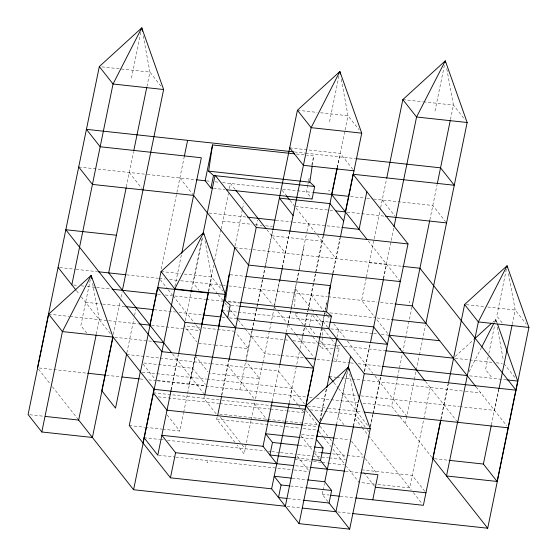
<?xml version="1.0" encoding="UTF-8"?>
<svg xmlns="http://www.w3.org/2000/svg" width="557" height="557" viewBox="0 0 557 557"><rect width="100%" height="100%" fill="white"/><g stroke="black" fill="none" stroke-linecap="round" stroke-linejoin="round"><path stroke-width="0.42" stroke-dasharray="2.79 2.09" d="M294.757 306.663L295.252 288.422L311.405 308.912M333.142 348.696L322.03 348.452L322.712 323.255L315.171 313.695M312.324 165.234L313.702 155.925L306.782 155.173M131.473 78.05L140.9 32.104M90.283 279.67L80.849 325.615L86.655 332.989M126.335 186.908L133.583 151.574M146.944 86.509L149.903 72.09L143.024 34.659M96.312 334.116L99.278 319.655L92.406 282.218M113.35 334.437L120.319 300.495M121.015 297.104L122.06 292.014M126.885 352.832L133.868 318.792M134.564 315.394L135.79 309.434M161.189 269.031L176.736 193.307M176.91 192.457L184.172 157.074M174.919 286.451L181.38 254.974M170.971 389.984L178.08 355.345M185.182 320.762L190.919 292.808M191.615 289.41L202.094 238.354M171.208 389.775L178.351 354.976M202.49 237.874L193.23 282.97L199.037 290.343M189.248 384.295L195.013 356.215M208.283 291.548L213.686 265.236M214.556 260.996L220.997 229.616M221.171 228.774L228.405 193.53M229.435 188.51L230.466 183.49L235.221 189.519M162.7 429.189L179.848 431.055L183.504 413.245M183.678 412.396L195.131 356.591M191.051 377.416L195.416 356.139M208.694 291.478L211.66 277.01L204.788 239.58M234.936 246.006L242.448 209.418M242.622 208.569L243.674 203.458M204.391 395.762L203.876 398.276L216.548 414.352M235.012 442.355L216.708 419.136L217.167 416.894M221.623 395.164L228.795 360.24M256.352 225.989L257.578 220.029M221.797 395.275L229.115 359.634M239.837 389.789L251.889 331.081M252.063 330.231L253.811 321.723M253.985 320.874L265.146 266.497M265.32 265.647L272.457 230.877M252.091 331.046L245.888 361.249L259.618 378.669L209.892 373.267M252.265 330.197L272.686 230.73M274.524 305.111L279.064 282.984M282.211 267.666L289.543 231.935M250.984 420.744L244.161 453.969L237.164 445.092M251.158 419.894L254.814 402.098M255.496 398.749L262.709 363.61M262.883 362.774L273.543 310.834M273.717 309.984L274.239 307.443M274.413 306.594L279.287 282.852M282.42 267.583L289.675 232.248M307.715 185.077L306.35 191.74L312.101 199.037M307.889 184.242L308.404 181.742M308.571 180.914L309.427 176.743M311.823 165.088L313.702 155.925M288.073 323.394L296.637 281.689M296.811 280.832L306.768 232.339M306.942 231.482L308.515 223.83M272.199 401.214L279.705 365.134M286.347 332.292L288.094 323.784M288.268 322.935L290.712 311.022M290.886 310.172L291.408 307.617M291.583 306.768L296.303 283.792M296.999 280.394L299.095 270.18M299.269 269.33L303.809 247.211M329.57 121.705L339.178 74.91M299.332 351.899L290.427 395.289L298.343 405.343M300.028 348.494L302.479 336.581M302.653 335.732L307.715 311.057M307.889 310.2L323.088 236.182M337.138 167.713L339.373 156.837M301.629 341.65L302.681 336.546M302.855 335.69L307.917 311.015M308.091 310.165L323.269 236.224M337.305 167.859L344.908 130.804M345.082 129.969L348 115.745L341.281 79.164M289.278 402.795L292.23 388.41L207.343 379.185M309.093 326.534L311.328 315.659M320.045 335.279L321.271 329.326M321.445 328.477L323.889 316.564M324.063 315.715L324.766 312.31L326.875 314.99M325.114 310.604L327.21 300.397M332.794 273.167L340.132 237.435M320.15 335.753L321.883 327.272M322.03 326.59L324.453 314.754M324.627 313.925L327.265 301.065M333.009 273.083L340.264 237.748M319.829 420.653L326.284 389.211M336.922 337.375L338.489 329.73M320.003 420.737L326.646 388.403M336.435 345.41L339.129 348.821L336.553 361.375L334.395 358.638M366.262 277.797L361.625 300.383L375.348 317.803M366.429 276.961L380.494 208.464M380.668 207.615L386.523 179.069M328.017 501.683L322.204 494.31L322.893 490.961M323.067 490.125L324.439 483.434M336.567 424.364L347.283 372.153M347.547 371.345L338.113 417.29L343.927 424.657M358.583 399.487L354.739 418.21L361.604 426.92M364.348 371.408L370.113 343.335M383.383 278.667L393.862 227.618M353.235 426.481L358.611 400.302M364.55 371.373L370.245 343.648M383.599 278.584L386.558 264.164L251.082 249.439M353.577 425.792L358.778 400.448M434.996 111.045L444.43 65.092M370.391 426.265L372.835 414.359M373.009 413.503L380.522 376.922M370.419 427.08L373.037 414.317M373.211 413.468L380.709 376.971M399.522 416.337L391.599 406.29L397.364 378.21M397.538 377.361L402.433 353.535M402.607 352.685L412.034 306.733M429.858 219.897L437.113 184.569M450.467 119.497L453.433 105.085L446.714 68.497M405.329 423.71L414.234 380.313M414.408 379.463L416.156 370.955M416.33 370.106L419.303 355.638M419.477 354.788L425.59 325.01M430.262 387.484L409.653 487.89L375.355 484.158M440.824 419.407L448.155 383.669M441.047 419.268L448.357 383.634M488.176 356.842L485.551 369.604L492.416 378.314M488.872 353.437L494.637 325.358M495.333 321.953L495.855 319.405L492.687 322.294M506.369 269.163L496.76 315.965L503.096 324M491.406 424.907L498.745 389.169M498.877 389.489L494.581 410.405L460.284 406.68M512.231 324.418L515.19 310.005L508.471 273.417M469.091 371.721L481.297 347.867M494.282 322.482L495.855 319.405L497.297 323.457M455.299 356.41L473.68 339.638M297.988 313.688L294.569 313.612L304.804 326.597M336.56 348.766L339.129 348.821M101.882 66.868L149.903 72.09L161.516 86.829M402.843 99.585L422.561 101.729M423.417 101.82L453.433 105.085L465.046 119.825M297.417 110.244L317.135 112.389M320.567 112.765L348 115.745L359.091 129.816M289.689 147.897L340.271 153.398L352.943 169.474M294.535 151.964L304.881 153.084M305.744 153.182L355.665 158.606M296.408 154.045L305.918 155.083M78.704 166.996L146.442 174.355M147.299 174.452L195.312 179.667M206.459 180.879L211.228 181.401M215.037 181.812L219.319 182.278M222.466 182.619L281.055 188.99M282.768 189.171L312.783 192.437M350.52 196.537L365.949 198.215M366.805 198.306L372.807 198.96M373.663 199.051L432.817 205.484L445.496 221.561M213.519 188.322L224.763 189.54M295.642 206.501L329.083 210.135M329.939 210.226L334.228 210.692M347.095 212.092L384.817 216.193M209.049 213.018L246.779 217.119M275.931 220.287L292.223 222.055M293.079 222.152L341.093 227.367M222.737 221.143L251.889 224.311M255.322 224.68L262.18 225.425M265.612 225.801L272.47 226.546M271.656 235.75L322.238 241.251M234.796 247.67L250.225 249.348M369.354 262.737L402.788 266.371M230.125 274.705L244.829 276.3M161.07 271.51L180.795 273.654M184.221 274.03L211.66 277.01L222.751 291.081M466.32 304.693L484.325 306.649M487.751 307.018L515.19 310.005L526.281 324.07M59.808 267.583L75.244 269.261M76.1 269.351L97.538 271.684M126.69 274.852L158.411 278.298M159.267 278.396L165.269 279.043M169.558 279.51L177.279 280.352M180.705 280.721L222.716 285.288M223.58 285.379L225.293 285.567M228.718 285.943L327.328 296.658M328.184 296.749L377.054 302.061M380.487 302.437L395.059 304.025M227.973 301.121L239.218 302.347M73.538 285.003L77.827 285.469M81.252 285.838L83.829 286.117M87.254 286.493L95.832 287.426M96.688 287.516L110.404 289.006M157.561 294.138L161.85 294.597M165.283 294.973L172.141 295.718M174.71 295.997L205.582 299.353M206.438 299.45L222.73 301.219M228.732 301.873L239.879 303.085M329.904 312.867L374.492 317.713M377.068 317.991L391.641 319.579M231.106 305.264L238.883 306.106M221.909 310.423L227.966 311.078M228.774 311.168L237.477 312.115M238.201 312.192L329.09 322.071M85.548 302.235L101.84 304.004M102.697 304.101L124.991 306.524M154.143 309.692L175.58 312.017M179.013 312.393L203.02 315.004M221.881 317.051L225.313 317.427M229.393 317.908L237.317 318.729M330.774 328.888L372.786 333.455M373.643 333.546L377.075 333.922M381.364 334.388L389.078 335.223M199.587 327.46L184.151 325.782L196.823 341.859M203.013 327.829L233.884 331.185M48.689 314.155L69.27 316.39M70.126 316.487L107.856 320.588M108.712 320.679L138.721 323.944M151.581 325.337L165.304 326.834M166.16 326.924L199.601 330.559M251.04 336.15L289.626 340.341M293.059 340.717L317.065 343.328M317.922 343.418L340.216 345.841M344.505 346.308L384.803 350.687M455.111 358.332L491.977 362.335M496.266 362.802L502.268 363.456M198.738 343.293L214.167 344.971M215.03 345.068L248.464 348.703L235.792 332.62M114.721 337.264L152.451 341.364M280.206 355.248L264.77 353.57L246.291 330.12M281.062 355.338L303.356 357.761M317.058 359.251L332.508 360.936M333.163 361.006L349.657 362.795M350.513 362.892L354.802 363.359M358.228 363.728L381.385 366.248M469.655 375.843L505.909 379.783M126.738 354.496L159.316 358.033M160.172 358.13L209.905 363.533M210.762 363.63L278.5 370.99L304.902 404.486M329.09 376.49L335.948 377.235M336.804 377.326L351.383 378.913M352.24 379.004L361.667 380.027M362.53 380.125L464.559 391.216M465.422 391.306L480.851 392.984M143.852 362.99L192.729 368.302L205.401 384.386M142.181 372.104L206.487 379.087M342.82 393.91L357.392 395.491M360.825 395.867L459.428 406.582M157.582 380.41L205.596 385.632M39.206 367.982L86.634 373.141M106.471 375.293L120.263 376.797M140.099 378.948L144.409 379.421M148.719 379.888L156.482 380.73M157.346 380.828L305.988 396.981M309.448 397.357L312.909 397.733M316.369 398.109L330.204 399.613M331.067 399.71L359.606 402.808M363.067 403.184L391.599 406.29M307.673 406.018L327.391 408.163M328.247 408.253L362.544 411.978M153.293 392.776L221.025 400.135M221.888 400.232L269.901 405.447M310.2 409.827L355.645 414.77L365.148 426.829M158.425 396.869L218.783 403.428M219.646 403.526L269.665 408.963M270.521 409.054L286.047 410.739M286.904 410.836L303.293 412.619M219.507 414.088L267.068 419.261M267.931 419.351L284.362 421.141M285.233 421.231L318.089 424.803M303.349 425.012L317.065 426.502M216.708 419.136L285.024 426.558M285.887 426.655L299.722 428.159M303.182 428.535L317.88 430.129M301.615 434.557L315.339 436.047M335.056 438.192L349.636 439.772M300.773 437.565L315.353 439.146M29.799 414.742L43.516 416.232M129.259 425.555L144.688 427.233M145.551 427.323L161.836 429.099M434.502 458.731L448.218 460.221M299.06 445.342L313.64 446.923M313.633 451.79L321.347 452.632M332.494 453.844L346.21 455.334M347.074 455.424L363.359 457.193M144.061 437.746L159.622 439.438M160.493 439.529L163.946 439.905M167.406 440.281L264.958 450.885M268.383 451.261L270.96 451.539M271.816 451.63L279.53 452.472M280.387 452.562L295.823 454.24M297.535 454.428L328.407 457.784M329.264 457.875L345.556 459.643M296.484 457.889L311.064 459.476M294.75 459.469L310.186 461.147M313.612 461.523L321.333 462.359M322.19 462.456L327.335 463.013M328.191 463.104L344.484 464.879M361.646 469.836L412.229 475.337L424.9 491.42M295.635 465.763L309.351 467.253M345.368 471.166L359.94 472.754M158.648 455.257L175.03 457.039M175.894 457.137L293.17 469.878M294.033 469.976L308.689 471.57M374.499 484.068L359.07 482.39L346.391 466.306M292.202 478.219L306.775 479.8M290.489 485.996L305.069 487.584M322.204 494.31L329.069 495.055M340.216 496.266L354.788 497.854M287.913 498.55L302.493 500.13M287.064 506.417L300.78 507.907M337.66 511.918L351.46 513.415M382.234 199.984L394.906 216.067M503.981 363.644L515.072 377.716M368.254 240.937L400.288 281.584M476.103 386.955L506.724 425.813M282.114 190.327L285.811 195.02M290.03 200.381L315.373 232.541M317.49 235.214L335.968 258.664M376.936 319.815L388.549 334.555M425.513 381.454L456.663 420.988M266.9 229.721L285.379 253.17M311.036 294.89L324.237 311.635M327.405 315.659L330.043 319.008M333.74 323.701L345.354 338.44M347.471 341.121L372.814 373.281M374.924 375.954L407.132 416.824M400.051 417.005L431.71 457.179M323.088 321.417L328.839 328.714M311.941 309.595L314.635 313.013M312.749 315.346L321.361 326.277M323.513 329.013L331.053 338.572M331.589 339.255L335.899 344.72M310.172 327.899L316.091 335.411M316.634 336.094L318.249 338.148M320.4 340.877L332.244 355.909M305.34 327.279L312.338 336.156M312.874 336.839L318.799 344.358M319.335 345.041L322.03 348.452M179.876 177.989L193.606 195.41M260.446 289.389L272.589 304.797M274.176 306.81L275.757 308.822M277.873 311.502L286.848 322.886M287.899 324.23L295.44 333.796M295.823 334.277L314.301 357.726M333.838 382.52L338.064 387.881M338.593 388.549L367.634 425.395M367.258 429.51L369.375 432.19M362.134 427.588L367.411 434.286M368.469 435.63L411.24 489.895M413.35 492.576L422.324 503.967M351.544 441.207L363.693 456.622M365.274 458.627L376.894 473.366M129.294 172.489L141.965 188.572M363.756 472.517L374.84 486.588M209.857 283.889L217.78 293.943M218.309 294.611L223.587 301.309M224.645 302.653L228.335 307.339M230.452 310.019L236.788 318.061M238.368 320.073L245.762 329.452M320.031 426.265L329.187 437.879M329.723 438.561L332.954 442.662M333.49 443.344L345.333 458.376M306.113 410.606L318.256 426.021M298.872 406.011L299.931 407.348M302.04 410.029L304.15 412.709M318.959 431.494L323.262 436.96M323.805 437.642L330.802 446.526M332.954 449.255L344.797 464.287M300.961 435.713L312.574 450.453M314.684 453.133L319.44 459.163M160.325 279.732L167.72 289.111M168.249 289.779L172.468 295.14M172.997 295.809L195.173 323.951M195.702 324.62L200.457 330.649M227.91 365.489L255.371 400.33M297.41 456.253L308.494 470.324M254.465 403.769L268.195 421.189M195.305 355.749L207.977 371.832M172.573 353.967L203.723 393.493M220.468 417.318L241.466 443.964M242.003 444.646L245.233 448.74M143.198 364.146L155.34 379.554M76.574 290.845L79.212 294.193M81.329 296.874L110.892 334.395M167.177 414.972L179.848 431.055M38.551 369.152L50.318 384.086M52.462 386.802L78.669 420.055M495.855 319.405L496.482 322.809M497.262 327.056L503.361 360.24M349.671 373.893L356.543 411.331"/><path stroke-width="0.84" d="M207.281 462.505L207.336 462.011M329.013 190.814L329.076 190.32M400.177 348.974L400.239 348.48M409.583 302.207L409.639 301.713M226.49 189.728L312.101 199.037L314.677 186.484L213.498 175.49L208.645 171.159L212.523 144.931L294.674 153.857M229.261 274.608L225.383 300.843L230.236 305.166L227.66 317.72M314.677 186.484L309.817 182.16L312.199 166.083M237.178 318.75L328.839 328.714L331.415 316.167L326.555 311.836L330.44 285.609L245.693 276.397M37.486 367.794L99.313 66.589L141.777 27.85L163.626 89.51L122.408 290.315M48.689 314.155L28.08 414.561L41.81 431.981L92.399 437.475L113.008 337.076L91.153 275.416L48.689 314.155L62.419 331.575L113.008 337.076L154.192 389.336L305.96 405.83L319.683 423.25L370.273 428.751L349.664 529.15L299.074 523.65L271.621 488.809L170.442 477.815L129.259 425.555L140.399 371.282M71.825 284.815L113.043 84.01L141.777 27.85L142.404 31.255M41.81 431.981L62.419 331.575L91.153 275.416L91.78 278.82M126.16 187.758L108.685 272.895L171.514 352.623M133.757 150.738L146.77 87.352M279.872 364.299L286.228 333.337L313.688 368.177L285.344 506.229L133.583 489.735L78.669 420.055L96.138 334.973M112.827 336.985L101.799 390.715L115.529 408.135L126.704 353.681M184.346 156.239L187.605 140.343M201.655 324.794L208.186 293.003L157.596 287.503L149.868 325.156L139.577 324.035M140.461 371.916L161.07 271.51L203.535 232.77L225.39 294.43L204.781 394.829M181.728 253.268L201.335 157.756L100.163 146.763L86.432 129.342L293.671 151.866M142.989 442.975L153.976 389.427M133.583 489.735L174.801 288.93L203.535 232.77L203.848 234.469M212.523 144.931L205.171 180.74L210.922 188.036L212.656 188.224M210.922 188.036L213.498 175.49M191.093 291.959L191.441 290.26M203.145 233.251L215.065 175.177L256.248 227.437L408.016 243.938L381.051 375.293M171.034 390.624L157.791 455.166L144.061 437.746M178.525 354.134L185.049 322.343L157.596 287.503M170.442 477.815L175.594 452.716L161.864 435.296L263.043 446.289L276.773 463.709M195.591 355.289L208.52 292.328M218.602 326.534L234.796 247.67M217.606 415.689L221.623 396.124M229.115 359.634L256.248 227.437M272.853 229.895L297.417 110.244L339.874 71.505L361.73 133.165L340.431 236.913M279.461 282.002L282.246 268.432M289.849 231.413L311.14 127.664L339.874 71.505L340.348 74.06M263.043 446.289L272.213 401.618M299.917 437.468L265.619 433.743L272.484 442.453L269.908 454.999L295.628 457.798M336.971 168.548L331.645 194.484L367.174 239.573M323.443 235.388L337.131 168.708M271.621 488.809L289.104 403.637M291.346 478.129L274.197 476.263L281.062 484.973L278.486 497.519L287.057 498.452M356.522 158.696L440.545 167.831L454.275 185.251L353.103 174.257L345.375 211.904L335.941 210.88M305.751 405.865L305.055 409.27L270.758 405.545M306.106 404.166L319.997 336.477M328.832 293.435L329.18 291.736M329.417 290.601L332.835 273.933M366.826 191.678L359.098 229.324L341.949 227.465M318.785 426.69L316.209 439.243L323.074 447.946L320.498 460.5L327.363 469.21M318.959 425.84L319.307 424.135M326.82 387.547L336.818 338.837M299.074 523.65L319.683 423.25L348.417 367.091L370.273 428.751M386.697 178.233L402.843 99.585L445.308 60.838L467.156 122.498L425.938 323.304L391.641 319.579M349.664 529.15L329.069 503.02L331.645 490.473L324.78 481.763L336.567 424.364M348.139 367.968L350.548 356.257M394.036 226.762L416.566 117.005L445.308 60.838L445.614 62.544M370.412 342.813L383.425 279.426M353.403 426.641L335.934 511.73L302.493 508.095M359.119 398.777L364.271 373.677L328.365 328.115M475.574 386.286L412.208 305.884L429.684 220.746M437.287 183.726L450.293 120.347M372.793 499.81L377.945 474.71L360.797 472.844M440.643 420.257L432.789 458.543L487.702 528.224L528.92 327.425L507.065 265.766L464.601 304.505L448.531 382.784M440.872 420.11L423.383 505.31L355.645 497.944M457.694 421.51L446.512 475.963L497.102 481.464L517.711 381.065L497.582 324.271M457.722 422.324L478.331 321.925L507.065 265.766L507.378 267.464M497.102 481.464L483.372 464.044L491.232 425.757M499.044 388.654L512.057 325.267M481.687 347.102L493.892 323.248M305.96 405.83L348.417 367.091L349.044 370.489M474.947 338.482L491.42 323.45M163.626 89.51L113.043 84.01L99.313 66.589M467.156 122.498L416.566 117.005L402.843 99.585M361.73 133.165L311.14 127.664L297.417 110.244M354.001 170.818L303.412 165.318L289.689 147.897M208.645 171.159L309.817 182.16M196.168 179.765L205.603 180.788M313.64 192.527L348.807 196.349M385.674 216.283L446.547 222.904M247.635 217.209L275.074 220.196M116.413 235.242L65.823 229.742L161.92 351.683L313.688 368.177M402.788 266.371L419.936 268.237L516.04 390.172L364.271 373.677M400.288 281.584L248.519 265.09L193.606 195.41L92.434 184.416L78.704 166.996M98.394 271.774L125.833 274.761M395.059 304.025L412.208 305.884M225.39 294.43L174.801 288.93L161.07 271.51M528.92 327.425L478.331 321.925L464.601 304.505M240.081 302.437L326.555 311.836M112.124 289.194L156.705 294.04M239.754 306.204L331.415 316.167M329.946 322.162L373.677 326.917L387.407 344.337L185.049 322.343M125.847 306.615L153.286 309.595M203.02 315.004L221.025 316.961M439.668 340.724L389.078 335.223L424.984 380.786M385.66 350.785L453.398 358.144M153.307 341.455L163.598 342.576M305.925 358.047L315.359 359.07M382.241 366.339L467.121 375.564M506.752 379.874L517.711 381.065M87.498 373.232L105.607 375.202M121.99 376.985L139.236 378.857M364.264 412.166L508.311 427.825M302.493 424.921L167.016 410.196L153.293 392.776M317.051 436.235L334.2 438.101M45.228 416.42L78.669 420.055M449.074 460.319L483.372 464.044M272.484 442.453L298.204 445.245M314.496 447.02L323.074 447.946M321.347 452.632L330.781 453.656M311.92 459.567L320.498 460.5M175.594 452.716L293.922 465.575M310.214 467.344L344.505 471.076M307.638 479.897L324.78 481.763M375.369 487.257L425.959 492.757M281.062 484.973L289.633 485.906M305.925 487.674L331.645 490.473M330.781 495.243L339.352 496.176M303.349 500.228L329.069 503.02M352.316 513.512L487.702 528.224M353.103 174.257L408.016 243.938M343.697 221.018L329.967 203.597L279.384 198.097L293.107 215.517M286.333 195.688L289.501 199.705M235.75 190.188L265.842 228.377M329.09 376.49L333.309 381.851M221.909 310.423L235.639 327.843M58.095 267.395L76.044 290.176"/></g></svg>
